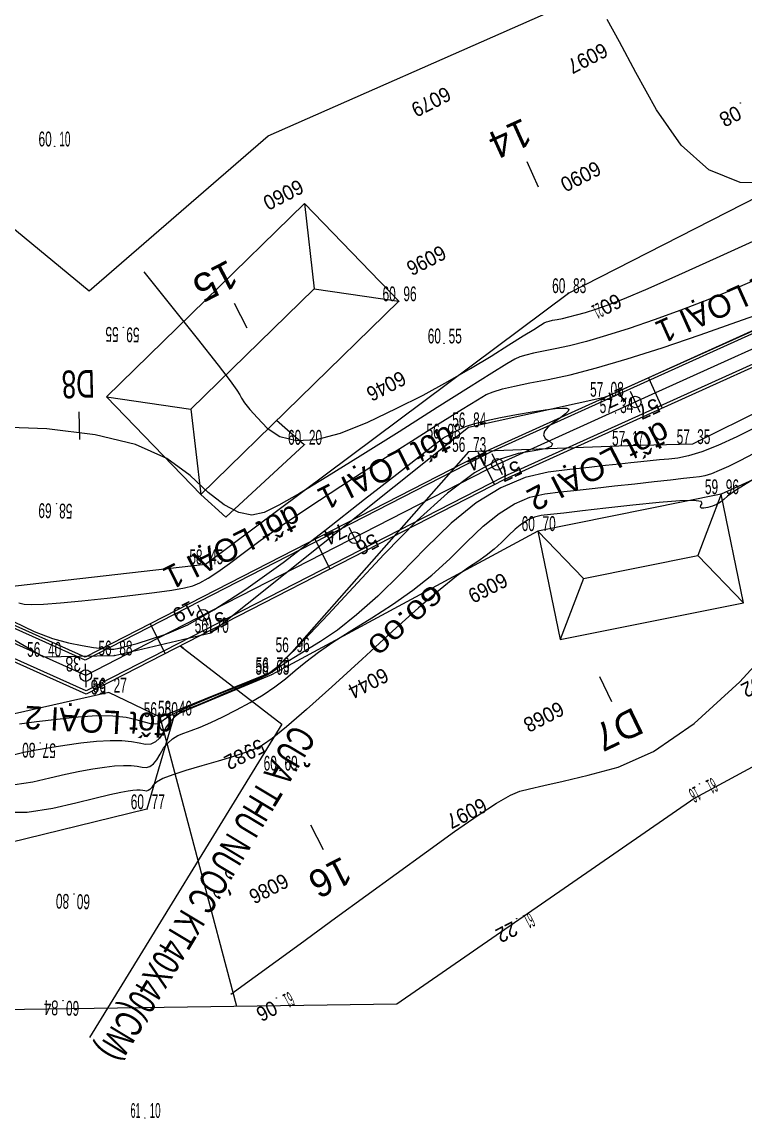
# Model space of a CAD drawing. Extents: x 2341 to 2734, y 4842 to 5070.
# Drawn here: x 2526.2 to 2565.3, y 4845.8 to 4905 of the extents above; entities that cross this region are included whole.
import ezdxf
from ezdxf.enums import TextEntityAlignment as Align

# ---------------------------------------------------------------- set-up
doc = ezdxf.new("R2010")
doc.units = 0
doc.header["$LTSCALE"] = 0.32
for name, color, linetype, lineweight in [('1', 7, 'Continuous', 13), ('10', 7, 'Continuous', 13), ('2', 7, 'Continuous', 13), ('25', 7, 'Continuous', 13), ('26', 7, 'Continuous', 13), ('3', 7, 'Continuous', 13), ('30', 7, 'Continuous', 13), ('32', 7, 'Continuous', 13), ('4', 7, 'Continuous', 13), ('6', 7, 'Continuous', 13), ('7', 7, 'Continuous', 13), ('8', 7, 'Continuous', 13), ('9', 7, 'Continuous', 13)]:
    doc.layers.add(name, color=color, linetype=linetype, lineweight=lineweight)
doc.layers.add('17', color=7, linetype='Continuous')

msp = doc.modelspace()

# ---------------------------------------------------------------- hatches: boundary and pattern name
at = {"layer": '30'}
msp.add_hatch(color=256, dxfattribs=at).paths.add_polyline_path([(2534.8683, 4871.1532), (2534.7441, 4871.2869), (2534.905, 4871.2007)])

# ---------------------------------------------------------------- linework, layer by layer
at = {"layer": '1'}
for centre in [(2555.727, 4890.345), (2546.561, 4889.906), (2549.004, 4887.627), (2557.756, 4884.747), (2558.273, 4883.863), (2550.328, 4883.098), (2541.453, 4882.152), (2548.939, 4882.489), (2558.942, 4882.102), (2562.435, 4882.19), (2550.324, 4881.765), (2563.983, 4879.482), (2554.078, 4877.491), (2536.114, 4875.697), (2536.412, 4871.991), (2531.208, 4870.768), (2540.784, 4870.942), (2527.358, 4870.694), (2539.684, 4869.727), (2539.704, 4869.86), (2530.901, 4868.759), (2533.662, 4867.441), (2534.418, 4867.517), (2540.137, 4864.546), (2532.955, 4862.463)]:
    msp.add_circle(centre, 0.01, dxfattribs=at)
at = {"layer": '10'}
for points in [[(2577.684, 4894.4061), (2576.2193, 4893.0765), (2551.496, 4881.9042), (2529.6174, 4870.6797), (2496.3315, 4885.6158), (2476.225, 4912.6366), (2456.1104, 4924.3006), (2444.4219, 4924.9195), (2436.3558, 4924.8406)], [(2577.7849, 4894.295), (2576.3026, 4892.9496), (2551.5612, 4881.769), (2529.6217, 4870.5134), (2496.2345, 4885.4949), (2476.1231, 4912.5223), (2456.0664, 4924.1527), (2444.4186, 4924.7694), (2436.3837, 4924.6908)], [(2578.793, 4893.1843), (2577.1358, 4891.68), (2552.2128, 4880.4175), (2529.6652, 4868.8498), (2495.2642, 4884.2862), (2475.1038, 4911.3794), (2455.6264, 4922.6739), (2444.3863, 4923.269), (2436.662, 4923.1935)], [(2578.8938, 4893.0733), (2577.2191, 4891.553), (2552.2779, 4880.2823), (2529.6695, 4868.6834), (2495.1672, 4884.1654), (2475.0019, 4911.2651), (2455.5824, 4922.526), (2444.383, 4923.119), (2436.6898, 4923.0437)], [(2578.2889, 4893.7397), (2576.7192, 4892.3148), (2569.5383, 4889.0698), (2560.4256, 4884.9518)], [(2560.4256, 4884.9518), (2551.887, 4881.0932), (2551.3264, 4880.8057), (2542.429, 4876.241), (2533.5316, 4871.6763)], [(2533.5316, 4871.6763), (2529.6434, 4869.6816), (2524.5069, 4871.9865), (2515.3833, 4876.0804), (2506.2597, 4880.1744), (2497.1361, 4884.2683)]]:
    msp.add_lwpolyline(points, dxfattribs=at)
at = {"layer": '2'}
for centre in [(2527.9708, 4898.2717), (2555.727, 4890.345), (2546.561, 4889.906), (2549.004, 4887.627), (2557.756, 4884.747), (2558.273, 4883.863), (2550.328, 4883.098), (2541.453, 4882.152), (2548.939, 4882.489), (2558.942, 4882.102), (2562.435, 4882.19), (2550.324, 4881.765), (2563.983, 4879.482), (2554.078, 4877.491), (2536.114, 4875.697), (2536.412, 4871.991), (2531.208, 4870.768), (2540.784, 4870.942), (2527.358, 4870.694), (2539.684, 4869.727), (2539.704, 4869.86), (2530.901, 4868.759), (2533.662, 4867.441), (2534.418, 4867.517), (2540.137, 4864.546), (2532.955, 4862.463), (2532.8461, 4845.7833)]:
    msp.add_circle(centre, 0.01, dxfattribs=at)
at = {"layer": '25'}
for p, q in [((2553.473, 4897.4474), (2554.0907, 4896.0805)), ((2537.6594, 4889.8099), (2538.3441, 4888.4753)), ((2529.2714, 4883.9267), (2529.3105, 4882.4272)), ((2558.0753, 4868.2571), (2557.4239, 4869.6082)), ((2542.4919, 4860.2574), (2541.8072, 4861.592))]:
    msp.add_line(p, q, dxfattribs=at)
at = {"layer": '26'}
for p, q in [((2559.5986, 4883.8922), (2559.0838, 4885.0313)), ((2552.1584, 4880.5303), (2551.6155, 4881.6562)), ((2544.4493, 4876.575), (2543.8787, 4877.6872)), ((2536.2726, 4872.3801), (2535.702, 4873.4923)), ((2529.6598, 4869.0568), (2529.6271, 4870.3064))]:
    msp.add_line(p, q, dxfattribs=at)
for centre in [(2559.3412, 4884.4618), (2551.887, 4881.0932), (2544.164, 4877.1311), (2535.9873, 4872.9362), (2529.6434, 4869.6816)]:
    msp.add_circle(centre, 0.3125, dxfattribs=at)
at = {"layer": '3'}
for p, q in [((2535.3327, 4884.07), (2541.9913, 4890.574)), ((2556.5503, 4874.9335), (2562.7171, 4876.1731))]:
    msp.add_line(p, q, dxfattribs=at)
for points in [[(2530.763, 4884.738), (2535.866, 4879.4594), (2546.561, 4889.906), (2541.458, 4895.1847)], [(2554.078, 4877.491), (2555.2844, 4871.6246), (2565.1894, 4873.6156), (2563.983, 4879.482)]]:
    msp.add_lwpolyline(points, close=True, dxfattribs=at)
for points in [[(2541.458, 4895.1847), (2541.9913, 4890.574), (2546.561, 4889.906)], [(2530.763, 4884.738), (2535.3327, 4884.07), (2535.866, 4879.4594)], [(2535.866, 4879.4594), (2537.2073, 4878.2316), (2541.453, 4882.152), (2539.9588, 4883.4571)], [(2563.983, 4879.482), (2562.7171, 4876.1731), (2565.1894, 4873.6156)], [(2554.078, 4877.491), (2556.5503, 4874.9335), (2555.2844, 4871.6246)], [(2537.8116, 4851.7956), (2533.662, 4867.441), (2539.704, 4869.86), (2539.704, 4869.86)]]:
    msp.add_lwpolyline(points, dxfattribs=at)
at = {"layer": '30'}
msp.add_lwpolyline([(2534.7441, 4871.2869), (2540.236, 4867.0505), (2529.8537, 4850.1283)], dxfattribs=at)
msp.add_lwpolyline([(2534.8683, 4871.1532), (2534.7441, 4871.2869), (2534.905, 4871.2007)], close=True, dxfattribs=at)
at = {"layer": '32'}
for centre in [(2556.8073, 4903.5035), (2548.3296, 4901.1366), (2565.0242, 4900.6236), (2556.4368, 4897.1179), (2540.3684, 4896.1254), (2548.0735, 4892.568), (2557.5569, 4889.9573), (2531.6801, 4888.4988), (2545.908, 4885.7804), (2528.0613, 4878.9766), (2551.3982, 4874.8733), (2544.9596, 4869.7346), (2554.4412, 4867.9183), (2527.1818, 4866.0351), (2538.2616, 4865.8895), (2562.8188, 4863.8315), (2550.276, 4862.7109), (2539.5605, 4858.6241), (2529.0058, 4857.8725), (2552.9386, 4856.5482), (2528.4222, 4852.1149), (2539.9501, 4852.2668)]:
    msp.add_circle(centre, 0.01, dxfattribs=at)
at = {"layer": '4'}
msp.add_line((2584.612, 4888.886), (2563.983, 4879.482), dxfattribs=at)
for points in [[(2430.279, 4947.435), (2433.942, 4931.874), (2435.473, 4925.48), (2435.473, 4925.48), (2445.859, 4924.313), (2451.425, 4924.011), (2453.823, 4924.017), (2456.575, 4923.504), (2459.134, 4921.97), (2463.076, 4919.618), (2467.254, 4917.546), (2480.507, 4912.302), (2486.618, 4900.936), (2490.332, 4895.977), (2496.504, 4886.891), (2500.43, 4885.152), (2515.655, 4882.828), (2525.217, 4874.452), (2536.114, 4875.697), (2555.727, 4890.345), (2574.607, 4899.977)], [(2563.983, 4879.482), (2554.078, 4877.491), (2539.684, 4869.727), (2534.418, 4867.517), (2532.955, 4862.463), (2524.544, 4860.404), (2515.432, 4865.808), (2513.51, 4871.724), (2497.442, 4875.078), (2490.292, 4880.479), (2494.502, 4883.863), (2480.582, 4900.679), (2471.606, 4912.431), (2463.532, 4916.266), (2458.355, 4920.32), (2454.3454, 4922.0496), (2444.246, 4922.68), (2436.341, 4922.233), (2438.48, 4913.519)], [(2514.77, 4878.064), (2527.358, 4870.694), (2531.208, 4870.768), (2536.412, 4871.991), (2550.328, 4883.098), (2557.756, 4884.747), (2569.541, 4890.035), (2574.028, 4893.242), (2577.851, 4895.563), (2580.034, 4893.183), (2576.768, 4889.477), (2570.535, 4886.221), (2562.435, 4882.19), (2558.942, 4882.102), (2550.324, 4881.765), (2540.784, 4870.942), (2539.704, 4869.86), (2533.662, 4867.441), (2530.901, 4868.759), (2524.269, 4867.279)]]:
    msp.add_lwpolyline(points, dxfattribs=at)
at = {"layer": '6'}
for points in [[(2563.7391, 4892.2495), (2566.1154, 4893.3396)], [(2532.7847, 4891.5006), (2535.6578, 4887.8987), (2536.7961, 4886.4526), (2537.441, 4885.6088), (2537.8097, 4885.0963), (2537.9638, 4884.841), (2538.0557, 4884.671), (2538.2327, 4884.4209), (2538.5202, 4884.0631), (2538.9236, 4883.5975), (2539.4504, 4883.0515), (2540.1389, 4882.5896), (2541.0274, 4882.3761), (2542.1217, 4882.4386), (2543.4192, 4882.7783), (2544.8975, 4883.3746), (2546.4251, 4884.1032), (2547.8707, 4884.8395), (2549.2115, 4885.5619), (2550.4425, 4886.2653), (2551.5567, 4886.9414), (2552.5161, 4887.5445), (2553.2833, 4888.0288), (2553.8524, 4888.387), (2554.2252, 4888.6191), (2554.4193, 4888.7344), (2554.5378, 4888.7871), (2554.6839, 4888.8318), (2554.8754, 4888.8778), (2555.1156, 4888.927), (2555.4063, 4888.9821), (2555.7558, 4889.0565), (2556.1723, 4889.1635), (2556.658, 4889.3059), (2557.2171, 4889.4859), (2557.8734, 4889.7154), (2558.7651, 4890.0627), (2560.0301, 4890.5958), (2561.6903, 4891.3257), (2563.7391, 4892.2495)], [(2565.8032, 4880.3295), (2564.8054, 4879.7167), (2564.3274, 4879.3731), (2564.1211, 4879.1868), (2563.9384, 4879.0454), (2563.737, 4878.9297), (2563.511, 4878.8366), (2563.2672, 4878.7671), (2563.053, 4878.7297), (2562.9157, 4878.7331), (2562.8625, 4878.7784), (2562.8893, 4878.8646), (2562.964, 4878.9839), (2562.8983, 4879.09), (2562.5043, 4879.1371), (2561.751, 4879.1173), (2560.6405, 4879.0306), (2559.2172, 4878.8838), (2557.7448, 4878.7185), (2556.4868, 4878.5764), (2555.4881, 4878.4644), (2554.753, 4878.3824), (2554.2631, 4878.3232), (2553.9038, 4878.2434), (2553.5603, 4878.0996), (2553.2128, 4877.8848), (2552.8578, 4877.5986), (2552.4936, 4877.2477), (2552.1135, 4876.8716), (2551.711, 4876.5096)], [(2551.711, 4876.5096), (2551.2845, 4876.1679), (2550.8307, 4875.8438), (2550.332, 4875.5159), (2549.6867, 4875.0569), (2548.7928, 4874.34), (2547.634, 4873.3445), (2546.2144, 4872.074), (2544.5741, 4870.5699), (2542.9499, 4869.0776), (2541.5785, 4867.8427), (2540.4998, 4866.9065), (2539.7154, 4866.2724), (2539.1956, 4865.9181), (2538.7608, 4865.7082), (2538.2312, 4865.5067), (2537.5766, 4865.2905), (2536.7956, 4865.056), (2535.9095, 4864.8055), (2535.0487, 4864.556), (2534.3434, 4864.3245), (2533.8155, 4864.1139), (2533.4667, 4863.9249), (2533.2841, 4863.7588), (2533.1905, 4863.6228), (2533.1082, 4863.5237), (2533.0239, 4863.4628), (2532.9349, 4863.4396), (2532.839, 4863.4503), (2532.7246, 4863.4735), (2532.5802, 4863.4873), (2532.4035, 4863.4879), (2532.1919, 4863.4742), (2531.9318, 4863.4423), (2531.5448, 4863.3713), (2530.9524, 4863.24), (2530.1414, 4863.0457), (2529.1114, 4862.7911), (2527.8726, 4862.4973), (2526.4862, 4862.2864)], [(2526.4862, 4862.2864), (2525.0139, 4862.2806), (2523.4668, 4862.4995), (2521.8502, 4862.9389), (2520.1854, 4863.5542), (2518.5934, 4864.0816), (2517.1954, 4864.2576), (2516.0118, 4864.0378), (2515.0437, 4863.4206), (2514.2775, 4862.4398), (2513.6307, 4861.3006), (2513.0206, 4860.208), (2512.4313, 4859.1945), (2511.8508, 4858.2517), (2511.2231, 4857.2946), (2510.224, 4855.8229)]]:
    msp.add_lwpolyline(points, dxfattribs=at)
at = {"layer": '7'}
for points in [[(2566.8687, 4896.2933), (2565.0081, 4896.323), (2563.3202, 4897.0067), (2561.8131, 4898.3411), (2560.4914, 4900.2481), (2559.376, 4902.2612), (2558.4872, 4903.9141), (2557.8281, 4905.1277)], [(2566.1783, 4891.2045), (2564.7147, 4890.5771), (2563.2535, 4889.983), (2561.7988, 4889.4236), (2560.3613, 4888.9022), (2559.0021, 4888.4371), (2557.7818, 4888.0463), (2556.7108, 4887.7329), (2555.7905, 4887.4965), (2555.018, 4887.3321), (2554.3754, 4887.2103), (2553.8445, 4887.1015), (2553.4212, 4886.9999), (2553.0981, 4886.9011), (2552.8361, 4886.7845), (2552.4071, 4886.5297)], [(2552.8137, 4885.3253), (2553.6352, 4885.4937), (2554.6297, 4885.6822), (2555.8252, 4885.9365), (2557.2493, 4886.3023), (2558.9056, 4886.7868), (2560.787, 4887.3882), (2562.8493, 4888.089), (2564.8325, 4888.7845), (2566.477, 4889.3701)], [(2552.4071, 4886.5297), (2551.5833, 4886.0166), (2550.3271, 4885.2258), (2548.6417, 4884.1601), (2546.5826, 4882.8565), (2544.481, 4881.5339), (2542.6679, 4880.411), (2541.1993, 4879.5255), (2540.0795, 4878.8842), (2539.2791, 4878.4903), (2538.6172, 4878.3559), (2537.9124, 4878.4928), (2537.1328, 4878.902), (2536.2682, 4879.5779), (2535.2896, 4880.4849), (2534.0322, 4881.4163), (2532.332, 4882.1652), (2530.1631, 4882.6968), (2527.5347, 4883.0077), (2524.5272, 4883.1133)], [(2526.0228, 4873.6106), (2526.3172, 4873.5416), (2526.7248, 4873.5182), (2527.3702, 4873.5391), (2528.2738, 4873.6042), (2529.4329, 4873.7127), (2530.8113, 4873.8601), (2532.1946, 4874.0211), (2533.3686, 4874.1705), (2534.2971, 4874.3041), (2534.978, 4874.4227), (2535.435, 4874.5345), (2535.8123, 4874.6891), (2536.2543, 4874.9358), (2536.7859, 4875.2833), (2537.4138, 4875.7335), (2538.1514, 4876.2903), (2539.0738, 4876.9739), (2540.2557, 4877.8047), (2541.7087, 4878.7851), (2543.4268, 4879.911), (2545.3639, 4881.1543), (2547.2477, 4882.3501), (2548.8062, 4883.3338), (2549.994, 4884.0778), (2550.8096, 4884.5802), (2551.2908, 4884.8586), (2551.6649, 4885.0192), (2552.1595, 4885.1686), (2552.8137, 4885.3253)], [(2526.8551, 4872.0679), (2527.8414, 4871.6871), (2528.7049, 4871.4492), (2529.4439, 4871.3048), (2530.0565, 4871.2043), (2530.5432, 4871.1391), (2530.9072, 4871.108), (2531.1688, 4871.1125), (2531.4457, 4871.1614), (2531.8554, 4871.2639), (2532.4185, 4871.422), (2533.1403, 4871.6395), (2534.0319, 4871.9361), (2535.1554, 4872.4264), (2536.5722, 4873.2251), (2538.2914, 4874.3503), (2540.305, 4875.7967), (2542.5567, 4877.5136), (2544.7163, 4879.2032), (2546.4539, 4880.5674), (2547.7137, 4881.556), (2548.4929, 4882.1654), (2548.8286, 4882.4236), (2548.9473, 4882.5035), (2549.0754, 4882.5782), (2549.2522, 4882.6771), (2549.4851, 4882.8051), (2549.7802, 4882.9606), (2550.167, 4883.1301), (2550.6745, 4883.2999), (2551.3071, 4883.4677), (2552.0623, 4883.6326), (2552.9198, 4883.7921), (2553.7609, 4883.9315), (2554.467, 4884.0361), (2555.0177, 4884.1034), (2555.4101, 4884.1329), (2555.6465, 4884.1237), (2555.7437, 4884.0709), (2555.7188, 4883.9697)], [(2555.7188, 4883.9697), (2555.5753, 4883.8194), (2555.317, 4883.6208), (2554.9635, 4883.3792), (2554.6292, 4883.1258), (2554.4279, 4882.8917), (2554.3785, 4882.6822), (2554.479, 4882.498), (2554.6999, 4882.338), (2554.8651, 4882.1955), (2554.7984, 4882.0634), (2554.4698, 4881.9398), (2553.8751, 4881.8194), (2553.0193, 4881.6732), (2551.9361, 4881.3324), (2550.6597, 4880.6284), (2549.1971, 4879.5338), (2547.5561, 4878.0536), (2545.7771, 4876.2448), (2544.0946, 4874.4438), (2542.7428, 4872.9875), (2541.7611, 4871.9326), (2541.1512, 4871.2834), (2540.885, 4871.0095), (2540.7906, 4870.9235), (2540.6964, 4870.8375), (2540.5728, 4870.7196), (2540.4155, 4870.5651), (2540.2273, 4870.378), (2540.029, 4870.1873), (2539.8415, 4870.0218), (2539.6681, 4869.8865), (2539.5071, 4869.7808), (2539.3446, 4869.6975), (2539.0997, 4869.5936), (2538.6917, 4869.4261), (2538.1075, 4869.1877), (2537.3492, 4868.8789), (2536.4431, 4868.5089), (2535.5451, 4868.1326)], [(2565.9868, 4883.1592), (2564.8303, 4882.5847), (2563.8072, 4882.1179), (2562.9371, 4881.7716), (2562.2212, 4881.5464), (2561.6484, 4881.4337), (2561.1493, 4881.3804), (2560.6545, 4881.3336), (2560.1517, 4881.2841), (2559.6374, 4881.2303), (2559.1014, 4881.1714), (2558.4875, 4881.1037), (2557.7396, 4881.0237), (2556.8482, 4880.9302), (2555.813, 4880.8199), (2554.642, 4880.6737), (2553.3828, 4880.3809)], [(2557.1748, 4879.8072), (2558.223, 4879.9236), (2559.3234, 4880.048), (2560.3681, 4880.1664), (2561.249, 4880.2647), (2561.948, 4880.3408), (2562.4651, 4880.3952), (2562.8187, 4880.4338), (2563.1176, 4880.4911), (2563.471, 4880.6017), (2563.8981, 4880.7716), (2564.404, 4881.0029), (2565.0022, 4881.3017), (2565.7662, 4881.702)], [(2553.3828, 4880.3809), (2552.0831, 4879.8308), (2550.7513, 4879.0053), (2549.3905, 4877.9072), (2548.0107, 4876.5701), (2546.6691, 4875.1942), (2545.4227, 4873.9795), (2544.2814, 4872.9601), (2543.2475, 4872.1405), (2542.325, 4871.5134), (2541.535, 4871.0305), (2540.8988, 4870.6436), (2540.4194, 4870.344), (2540.0938, 4870.1287), (2539.9012, 4869.9879), (2539.7197, 4869.8663), (2539.4274, 4869.7085), (2539.0039, 4869.5053), (2538.4482, 4869.2559), (2537.7758, 4868.9663), (2537.079, 4868.6719), (2536.4505, 4868.408), (2535.9059, 4868.1806), (2535.4473, 4867.9897), (2535.0713, 4867.8295), (2534.7552, 4867.6655), (2534.476, 4867.463), (2534.2297, 4867.2164), (2534.0149, 4866.9264), (2533.8265, 4866.6031), (2533.6363, 4866.3058), (2533.4161, 4866.094), (2533.1609, 4865.9774), (2532.8688, 4865.9561), (2532.5341, 4866.0198), (2532.1233, 4866.1075), (2531.6033, 4866.1582), (2530.9687, 4866.1614), (2530.2208, 4866.1159), (2529.3734, 4866.0246)], [(2532.4241, 4864.7909), (2532.6877, 4864.7376), (2532.9087, 4864.7128), (2533.1135, 4864.7663), (2533.3066, 4864.9063), (2533.4893, 4865.1326), (2533.6652, 4865.4354), (2533.8535, 4865.7556), (2534.0738, 4866.0342), (2534.3293, 4866.2614), (2534.6214, 4866.4368), (2534.9538, 4866.5684), (2535.349, 4866.7045), (2535.829, 4866.8934), (2536.3973, 4867.1433), (2537.0527, 4867.4548), (2537.7846, 4867.8244), (2538.5299, 4868.2293), (2539.2255, 4868.6466), (2539.8612, 4869.0727), (2540.4374, 4869.5073), (2540.9683, 4869.9532), (2541.5375, 4870.4275), (2542.2285, 4870.9472), (2543.0552, 4871.5153), (2544.0178, 4872.1322), (2545.1026, 4872.7986), (2546.2284, 4873.5166), (2547.3137, 4874.2884), (2548.3446, 4875.114), (2549.3192, 4875.9905), (2550.2398, 4876.9017), (2551.122, 4877.7516), (2551.9817, 4878.4448), (2552.8216, 4878.9652), (2553.6436, 4879.3122), (2554.4542, 4879.4986), (2555.2925, 4879.6022), (2556.1973, 4879.7007), (2557.1748, 4879.8072)], [(2525.7468, 4872.5998), (2526.8551, 4872.0679)], [(2537.4918, 4852.4602), (2541.2334, 4855.1908), (2543.1495, 4856.5892), (2544.7897, 4857.7861), (2546.4158, 4858.9724), (2548.051, 4860.1623), (2549.5705, 4861.2518), (2550.8438, 4862.1319), (2551.8493, 4862.7846), (2552.5903, 4863.2102), (2553.106, 4863.4294), (2553.6306, 4863.5654), (2554.3977, 4863.742), (2555.4477, 4863.9815), (2556.7872, 4864.2959), (2558.4163, 4864.7337), (2560.3294, 4865.5743), (2562.5203, 4867.0965), (2564.9865, 4869.345), (2567.719, 4872.3105)], [(2535.5451, 4868.1326), (2534.8107, 4867.805), (2534.2661, 4867.5355), (2533.9125, 4867.3257), (2533.7308, 4867.1759), (2533.6058, 4867.0854), (2533.4218, 4867.0538), (2533.159, 4867.0806), (2532.8129, 4867.1643), (2532.3777, 4867.2959), (2531.822, 4867.4231), (2531.1147, 4867.4934), (2530.2512, 4867.498), (2529.2353, 4867.4367), (2528.0941, 4867.3157), (2526.9869, 4867.174), (2526.0729, 4867.0503)], [(2529.3734, 4866.0246), (2528.5062, 4865.9064), (2527.6994, 4865.7802), (2526.9663, 4865.6496), (2526.308, 4865.5161), (2525.7168, 4865.3871)], [(2525.8087, 4863.7983), (2526.7934, 4863.9428), (2527.7095, 4864.1537), (2528.5538, 4864.3476), (2529.3259, 4864.5101), (2530.0255, 4864.6388), (2530.6526, 4864.7335), (2531.2064, 4864.795), (2531.6861, 4864.8247), (2532.0918, 4864.8228), (2532.4241, 4864.7909)]]:
    msp.add_lwpolyline(points, dxfattribs=at)
at = {"layer": '8'}
msp.add_lwpolyline([(2520.935, 4897.8033), (2529.8337, 4890.4632), (2539.4958, 4898.8494), (2568.9405, 4911.822), (2588.3067, 4926.1117), (2607.1394, 4924.3246), (2619.9325, 4927.7364), (2627.3338, 4938.0448), (2632.624, 4955.1526), (2643.875, 4982.963), (2661.5034, 5017.8261), (2635.3651, 5045.0161), (2656.9924, 5065.8069), (2706.3438, 5015.7873), (2687.0667, 4966.7342), (2675.3474, 4940.0491), (2666.0845, 4920.6255), (2657.7867, 4898.9525), (2630.9126, 4870.8995), (2600.7746, 4860.9412), (2585.0039, 4875.189), (2562.5626, 4863.0555), (2546.4497, 4851.9196), (2520.0347, 4851.5404)], dxfattribs=at)
at = {"layer": '9'}
for p, q in [((2560.055, 4885.772), (2560.7962, 4884.1317)), ((2550.9156, 4881.6064), (2551.7372, 4880.0049)), ((2542.0182, 4877.0418), (2542.8398, 4875.4402)), ((2533.1208, 4872.4771), (2533.9424, 4870.8756))]:
    msp.add_line(p, q, dxfattribs=at)

# ---------------------------------------------------------------- texts
at = {"layer": '1'}
for s, width, p in [('60', 0.6, (2554.8491, 4890.345)), ('83', 0.6, (2555.977, 4890.345)), ('60', 0.6, (2545.6831, 4889.906)), ('96', 0.6, (2546.811, 4889.906)), ('60', 0.6, (2548.1261, 4887.627)), ('55', 0.6, (2549.254, 4887.627)), ('57', 0.6, (2556.8994, 4884.747)), ('08', 0.6, (2558.006, 4884.747)), ('57', 0.6, (2557.4164, 4883.863)), ('34', 0.6, (2558.523, 4883.863)), ('56', 0.6, (2549.4484, 4883.098)), ('84', 0.6, (2550.578, 4883.098)), ('56', 0.6, (2548.0594, 4882.489)), ('98', 0.6, (2549.189, 4882.489)), ('60', 0.6, (2540.5751, 4882.152)), ('20', 0.6, (2541.703, 4882.152)), ('56', 0.6, (2549.4444, 4881.765)), ('73', 0.6, (2550.574, 4881.765)), ('57', 0.6, (2558.0854, 4882.102)), ('17', 0.5, (2559.192, 4882.102)), ('57', 0.6, (2561.5784, 4882.19)), ('35', 0.6, (2562.685, 4882.19)), ('59', 0.6, (2563.1034, 4879.482)), ('96', 0.6, (2564.233, 4879.482)), ('60', 0.6, (2553.2001, 4877.491)), ('70', 0.6, (2554.328, 4877.491)), ('58', 0.6, (2535.2443, 4875.697)), ('45', 0.6, (2536.364, 4875.697)), ('56', 0.6, (2535.5324, 4871.991)), ('70', 0.6, (2536.662, 4871.991)), ('56', 0.6, (2526.4784, 4870.694)), ('40', 0.6, (2527.608, 4870.694)), ('56', 0.6, (2530.3284, 4870.768)), ('88', 0.6, (2531.458, 4870.768)), ('56', 0.6, (2539.9044, 4870.942)), ('96', 0.6, (2541.034, 4870.942)), ('58', 0.6, (2538.8143, 4869.727)), ('56', 0.6, (2538.8244, 4869.86)), ('65', 0.6, (2539.934, 4869.727)), ('79', 0.6, (2539.954, 4869.86)), ('56', 0.6, (2530.0214, 4868.759)), ('27', 0.6, (2531.151, 4868.759)), ('56', 0.6, (2532.7824, 4867.441)), ('58', 0.6, (2533.5483, 4867.517)), ('50', 0.6, (2533.912, 4867.441)), ('46', 0.6, (2534.668, 4867.517)), ('60', 0.6, (2539.2591, 4864.546)), ('69', 0.6, (2540.387, 4864.546)), ('60', 0.6, (2532.0771, 4862.463)), ('77', 0.6, (2533.205, 4862.463))]:
    msp.add_text(s, height=0.8, dxfattribs=dict(at, width=width)).set_placement(p)
at = {"layer": '17'}
for s, rotation, p in [('17', 204.318, (2558.6942, 4885.3107)), ('44', 205.739, (2551.2191, 4881.9258)), ('74', 207.159, (2543.4758, 4877.9469)), ('19', 207.159, (2535.299, 4873.752))]:
    msp.add_text(s, height=0.8, rotation=rotation, dxfattribs=at).set_placement(p)
for s, rotation, p in [('57', 204.318, (2559.3615, 4884.2076)), ('57', 205.739, (2551.8918, 4880.8292)), ('56', 207.159, (2544.1531, 4876.8557)), ('57', 207.159, (2535.9768, 4872.661))]:
    msp.add_text(s, height=0.8, rotation=rotation, dxfattribs=at).set_placement(p, align=Align.RIGHT)
at = {"layer": '17', "width": 0.7}
msp.add_text('38', height=0.8, rotation=181.496, dxfattribs=at).set_placement((2529.3764, 4870.715))
msp.add_text('56', height=0.8, rotation=181.496, dxfattribs=at).set_placement((2529.9037, 4869.4483), align=Align.RIGHT)
at = {"layer": '2'}
for s, width, p in [('60', 0.6, (2527.0929, 4898.2717)), ('10', 0.5, (2528.2208, 4898.2717)), ('60', 0.6, (2554.8491, 4890.345)), ('83', 0.6, (2555.977, 4890.345)), ('60', 0.6, (2545.6831, 4889.906)), ('96', 0.6, (2546.811, 4889.906)), ('60', 0.6, (2548.1261, 4887.627)), ('55', 0.6, (2549.254, 4887.627)), ('57', 0.6, (2556.8994, 4884.747)), ('08', 0.6, (2558.006, 4884.747)), ('57', 0.6, (2557.4164, 4883.863)), ('34', 0.6, (2558.523, 4883.863)), ('56', 0.6, (2549.4484, 4883.098)), ('84', 0.6, (2550.578, 4883.098)), ('56', 0.6, (2548.0594, 4882.489)), ('98', 0.6, (2549.189, 4882.489)), ('60', 0.6, (2540.5751, 4882.152)), ('20', 0.6, (2541.703, 4882.152)), ('56', 0.6, (2549.4444, 4881.765)), ('73', 0.6, (2550.574, 4881.765)), ('57', 0.6, (2558.0854, 4882.102)), ('17', 0.5, (2559.192, 4882.102)), ('57', 0.6, (2561.5784, 4882.19)), ('35', 0.6, (2562.685, 4882.19)), ('59', 0.6, (2563.1034, 4879.482)), ('96', 0.6, (2564.233, 4879.482)), ('60', 0.6, (2553.2001, 4877.491)), ('70', 0.6, (2554.328, 4877.491)), ('58', 0.6, (2535.2443, 4875.697)), ('45', 0.6, (2536.364, 4875.697)), ('56', 0.6, (2535.5324, 4871.991)), ('70', 0.6, (2536.662, 4871.991)), ('56', 0.6, (2526.4784, 4870.694)), ('40', 0.6, (2527.608, 4870.694)), ('56', 0.6, (2530.3284, 4870.768)), ('88', 0.6, (2531.458, 4870.768)), ('56', 0.6, (2539.9044, 4870.942)), ('96', 0.6, (2541.034, 4870.942)), ('58', 0.6, (2538.8143, 4869.727)), ('56', 0.6, (2538.8244, 4869.86)), ('65', 0.6, (2539.934, 4869.727)), ('79', 0.6, (2539.954, 4869.86)), ('56', 0.6, (2530.0214, 4868.759)), ('27', 0.6, (2531.151, 4868.759)), ('56', 0.6, (2532.7824, 4867.441)), ('58', 0.6, (2533.5483, 4867.517)), ('50', 0.6, (2533.912, 4867.441)), ('46', 0.6, (2534.668, 4867.517)), ('60', 0.6, (2539.2591, 4864.546)), ('69', 0.6, (2540.387, 4864.546)), ('60', 0.6, (2532.0771, 4862.463)), ('77', 0.6, (2533.205, 4862.463)), ('61', 0.45, (2532.0701, 4845.7833)), ('10', 0.5, (2533.0961, 4845.7833))]:
    msp.add_text(s, height=0.8, dxfattribs=dict(at, width=width)).set_placement(p)
at = {"layer": '25'}
for s, rotation, p in [('14', 204.318, (2552.2694, 4899.3726)), ('D7', 205.739, (2558.1053, 4867.4389)), ('16', 207.159, (2542.5211, 4859.4295))]:
    msp.add_text(s, height=1.5, rotation=rotation, dxfattribs=at).set_placement(p, align=Align.CENTER)
for s, rotation, width, p in [('15', 207.159, 1.05, (2536.3158, 4891.6494)), ('D8', 181.496, 0.7, (2529.2247, 4886.1762))]:
    msp.add_text(s, height=1.5, rotation=rotation, dxfattribs=dict(at, width=width)).set_placement(p, align=Align.CENTER)
at = {"layer": '30', "width": 0.7}
msp.add_text('CỬA THU NƯỚC KT40X40(CM)', height=1.5, rotation=238.988, dxfattribs=at).set_placement((2540.8514, 4867.1021))
at = {"layer": '32'}
for s, rotation, width, p in [('97', 207.159, 0.95, (2556.5849, 4903.3894)), ('60', 207.159, 0.95, (2557.5884, 4903.9042)), ('79', 207.159, 0.9, (2548.1072, 4901.0225)), ('60', 207.159, 0.95, (2549.1107, 4901.5373)), ('08', 207.159, 0.95, (2564.8018, 4900.5094)), ('60', 207.159, 0.95, (2557.2179, 4897.5186)), ('90', 207.159, 0.95, (2556.2144, 4897.0038)), ('60', 207.159, 0.95, (2541.1495, 4896.5261)), ('60', 207.159, 0.95, (2540.146, 4896.0113)), ('60', 207.159, 0.95, (2548.8546, 4892.9687)), ('96', 207.159, 0.9, (2547.8511, 4892.4538)), ('60', 207.159, 0.95, (2558.338, 4890.3581)), ('21', 207.159, 0.35, (2557.3345, 4889.8432)), ('55', 178.765, 0.6, (2531.4301, 4888.5041)), ('59', 178.765, 0.6, (2532.5595, 4888.4798)), ('60', 207.159, 0.95, (2546.6891, 4886.1811)), ('46', 207.159, 0.9, (2545.6855, 4885.6663)), ('69', 178.765, 0.6, (2527.8113, 4878.982)), ('58', 178.765, 0.6, (2528.9308, 4878.9579)), ('60', 207.159, 0.95, (2552.1793, 4875.274)), ('69', 207.159, 0.9, (2551.1757, 4874.7591)), ('60', 207.159, 0.95, (2545.7406, 4870.1353)), ('02', 207.159, 0.95, (2565.9733, 4869.6854)), ('44', 207.159, 0.95, (2544.7371, 4869.6205)), ('60', 207.159, 0.95, (2555.2222, 4868.319)), ('68', 207.159, 0.95, (2554.2187, 4867.8042)), ('80', 178.765, 0.6, (2526.9318, 4866.0405)), ('57', 178.765, 0.6, (2528.0382, 4866.0166)), ('59', 207.159, 0.9, (2539.0442, 4866.291)), ('82', 207.159, 0.95, (2538.0392, 4865.7754)), ('16', 207.159, 0.4, (2562.5963, 4863.7174)), ('61', 207.159, 0.35, (2563.5093, 4864.1857)), ('60', 207.159, 0.95, (2551.0571, 4863.1116)), ('97', 207.159, 0.95, (2550.0535, 4862.5967)), ('60', 207.159, 0.95, (2540.3415, 4859.0248)), ('86', 207.159, 0.9, (2539.338, 4858.51)), ('80', 178.765, 0.6, (2528.7559, 4857.8779)), ('60', 178.765, 0.6, (2529.8835, 4857.8536)), ('61', 207.159, 0.35, (2553.6291, 4856.9025)), ('22', 207.159, 0.95, (2552.7162, 4856.4341)), ('61', 207.159, 0.35, (2540.6406, 4852.6211)), ('84', 178.765, 0.65, (2528.1722, 4852.1203)), ('60', 178.765, 0.6, (2529.2998, 4852.096)), ('06', 207.159, 0.9, (2539.7277, 4852.1527))]:
    msp.add_text(s, height=0.8, rotation=rotation, dxfattribs=dict(at, width=width)).set_placement(p)
at = {"layer": '6', "width": 1.45}
msp.add_text('60.00', height=1, rotation=221.828, dxfattribs=at).set_placement((2548.3913, 4874.6933))
at = {"layer": '9'}
for s, rotation, p in [('đốt LOẠI 1', 204.134, (2567.6128, 4891.9972)), ('đốt LOẠI 1', 206.346, (2549.2229, 4883.2409)), ('đốt LOẠI 1', 206.346, (2540.8704, 4878.9558)), ('đốt LOẠI 2', 176.724, (2534.361, 4867.596))]:
    msp.add_text(s, height=1.25, rotation=rotation, dxfattribs=at).set_placement(p)
at = {"layer": '9', "width": 1.05}
msp.add_text('đốt LOẠI 2', height=1.25, rotation=207.417, dxfattribs=at).set_placement((2560.7953, 4883.4875))

doc.saveas('drawing.dxf')
